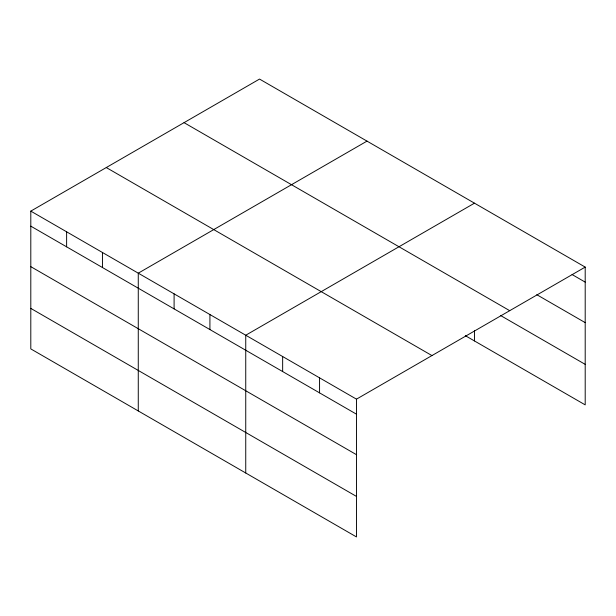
<?xml version="1.0" encoding="UTF-8"?>
<svg xmlns="http://www.w3.org/2000/svg" width="616" height="616" viewBox="0 0 616 616"><rect width="100%" height="100%" fill="white"/><g stroke="black" fill="none" stroke-linecap="round" stroke-linejoin="round"><path stroke-width="0.92" d="M356.471 454.685L356.471 399.153L30.8 211.126L30.8 348.902L356.471 536.929L356.471 454.685L30.8 266.659M465.303 335.651L585.2 404.874L585.2 267.098L259.529 79.071L30.8 211.126M366.997 141.118L138.269 273.173L138.269 410.949M474.474 203.172L245.745 335.227L245.745 472.996M356.471 399.153L585.2 267.098M572.079 274.543L585.2 282.12M536.805 294.694L585.2 322.63M184.045 122.653L509.717 310.68M500.716 315.592L585.2 364.364M106.283 167.552L431.955 355.578M30.8 226.157L356.471 414.175M30.8 308.393L356.471 496.419M474.474 330.584L474.474 340.941M319.565 377.847L319.565 392.869M282.652 356.533L282.652 371.556M209.917 314.545L209.917 329.568M174.097 293.855L174.097 308.885M102.449 252.491L102.449 267.521M66.62 231.809L66.62 246.839"/></g></svg>
